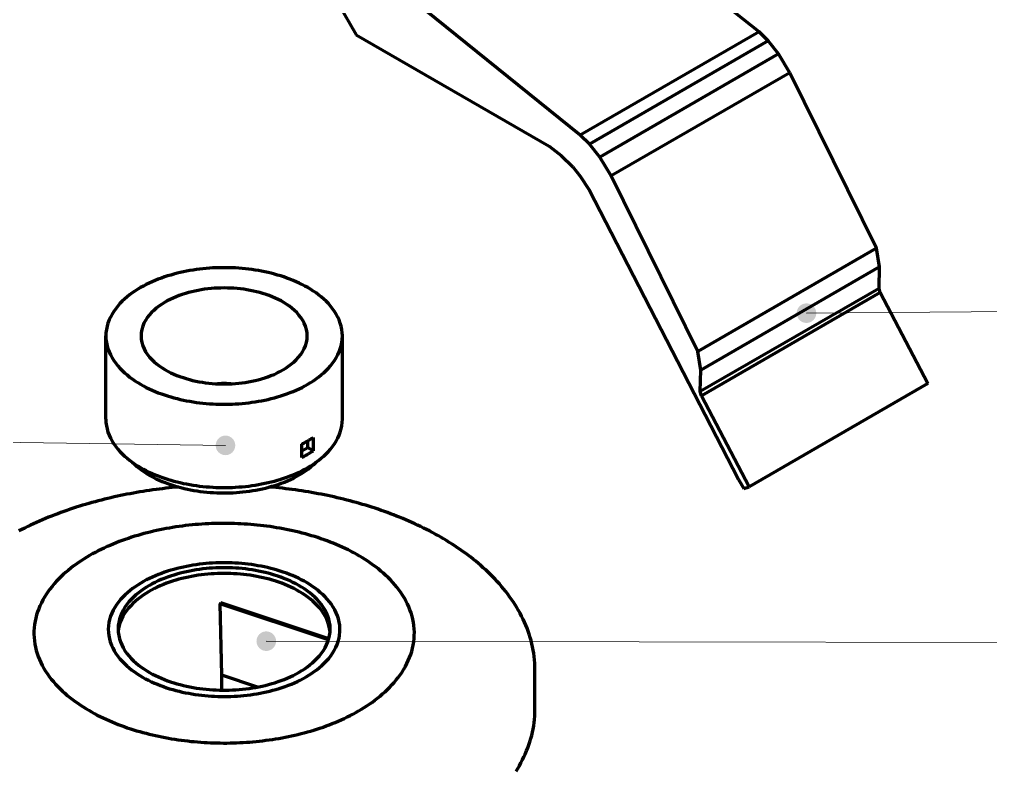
# Model space of a CAD drawing. Header units: millimetres. Extents: x 0 to 594, y 0 to 420.
# Drawn here: x 192.5 to 252, y 227.6 to 273.5 of the extents above; entities that cross this region are included whole.
import ezdxf

# ---------------------------------------------------------------- set-up
doc = ezdxf.new("R2010")
doc.units = ezdxf.units.MM
doc.layers.add('01-VISIBLE', color=7, linetype='CONTINUOUS', lineweight=70)
doc.layers.add('08-FINA', color=5, linetype='CONTINUOUS', lineweight=18)

msp = doc.modelspace()

# ---------------------------------------------------------------- hatches: boundary and pattern name
at = {"layer": '08-FINA'}
h = msp.add_hatch(color=7, dxfattribs=at)
h.dxf.hatch_style = 1
edge = h.paths.add_edge_path()
edge.add_arc((240.766, 255.507), 0.6, 0, 360)
h = msp.add_hatch(color=7, dxfattribs=at)
h.dxf.hatch_style = 1
edge = h.paths.add_edge_path()
edge.add_arc((205.157, 247.402), 0.6, 0, 360)
h = msp.add_hatch(color=7, dxfattribs=at)
h.dxf.hatch_style = 1
edge = h.paths.add_edge_path()
edge.add_arc((207.657, 235.402), 0.6, 0, 360)

# ---------------------------------------------------------------- linework, layer by layer
at = {"layer": '01-VISIBLE'}
for p, q in [((237.859, 272.741), (228.826, 280.042)), ((226.899, 266.413), (213.054, 277.603)), ((212.082, 274.45), (213.167, 272.57)), ((237.859, 272.741), (226.899, 266.413)), ((238.421, 272.2), (237.859, 272.741)), ((213.167, 272.57), (224.99, 265.744)), ((238.421, 272.2), (227.461, 265.872)), ((239.058, 271.4), (238.421, 272.2)), ((239.058, 271.4), (228.098, 265.072)), ((239.747, 270.247), (239.058, 271.4)), ((239.747, 270.247), (228.787, 263.919)), ((245.061, 259.487), (239.747, 270.247)), ((227.461, 265.872), (226.899, 266.413)), ((224.99, 265.744), (225.739, 265.18)), ((228.098, 265.072), (227.461, 265.872)), ((225.739, 265.18), (226.45, 264.468)), ((228.787, 263.919), (228.098, 265.072)), ((226.45, 264.468), (226.899, 263.907)), ((226.899, 263.907), (227.44, 263.056)), ((234.101, 253.16), (228.787, 263.919)), ((227.44, 263.056), (236.608, 245.319)), ((245.061, 259.487), (234.101, 253.16)), ((245.249, 258.342), (245.061, 259.487)), ((245.249, 258.342), (234.288, 252.014)), ((245.213, 257.024), (245.249, 258.342)), ((245.213, 257.024), (234.253, 250.696)), ((245.287, 256.764), (234.327, 250.437)), ((245.287, 256.764), (245.213, 257.024)), ((248.204, 251.194), (245.287, 256.764)), ((197.824, 249.007), (197.824, 254.11)), ((212.324, 249.007), (212.324, 254.11)), ((234.288, 252.014), (234.101, 253.16)), ((234.253, 250.696), (234.288, 252.014)), ((248.204, 251.194), (237.244, 244.866)), ((234.327, 250.437), (234.253, 250.696)), ((237.244, 244.866), (234.327, 250.437)), ((210.201, 247.272), (210.201, 247.68)), ((210.542, 247.075), (210.542, 247.891)), ((209.835, 246.667), (209.835, 247.483)), ((209.835, 247.061), (210.201, 247.272)), ((210.201, 247.272), (210.542, 247.075)), ((236.608, 245.319), (236.926, 244.768)), ((236.926, 244.768), (237.244, 244.866)), ((204.829, 237.694), (204.879, 237.748)), ((211.469, 235.481), (204.829, 237.694)), ((204.94, 233.314), (204.829, 237.694)), ((211.488, 235.544), (204.879, 237.748)), ((224.124, 231.209), (224.124, 233.658)), ((207.115, 232.589), (204.94, 233.314)), ((204.94, 232.401), (204.94, 233.314))]:
    msp.add_line(p, q, dxfattribs=at)
for points in [[(212.324, 254.11), (212.316, 254.311), (212.291, 254.51), (212.25, 254.707), (212.194, 254.9), (212.124, 255.088), (212.04, 255.271), (211.944, 255.447), (211.838, 255.618), (211.721, 255.781), (211.596, 255.938), (211.463, 256.089), (211.323, 256.233), (211.176, 256.37), (211.024, 256.502), (210.867, 256.627), (210.705, 256.746), (210.54, 256.86), (210.371, 256.968), (210.198, 257.071), (210.022, 257.169), (209.844, 257.262), (209.664, 257.35), (209.481, 257.434), (209.296, 257.513), (209.11, 257.588), (208.921, 257.658), (208.732, 257.724), (208.541, 257.786), (208.348, 257.845), (208.155, 257.899), (207.96, 257.95), (207.765, 257.997), (207.569, 258.04), (207.372, 258.08), (207.174, 258.116), (206.976, 258.149), (206.777, 258.179), (206.578, 258.205), (206.378, 258.228), (206.178, 258.247), (205.978, 258.263), (205.777, 258.276), (205.577, 258.286), (205.376, 258.292), (205.175, 258.295), (204.974, 258.295), (204.773, 258.292), (204.572, 258.286), (204.371, 258.276), (204.171, 258.263), (203.97, 258.247), (203.77, 258.228), (203.571, 258.205), (203.372, 258.179), (203.173, 258.149), (202.975, 258.116), (202.777, 258.08), (202.58, 258.04), (202.384, 257.997), (202.188, 257.95), (201.994, 257.899), (201.8, 257.845), (201.608, 257.786), (201.417, 257.724), (201.227, 257.658), (201.039, 257.588), (200.852, 257.513), (200.668, 257.434), (200.485, 257.35), (200.304, 257.262), (200.126, 257.169), (199.951, 257.071), (199.778, 256.968), (199.609, 256.86), (199.443, 256.746), (199.282, 256.627), (199.124, 256.502), (198.972, 256.37), (198.826, 256.233), (198.686, 256.089), (198.553, 255.938), (198.427, 255.781), (198.311, 255.618), (198.204, 255.447), (198.109, 255.271), (198.025, 255.088), (197.954, 254.9), (197.898, 254.707), (197.857, 254.51), (197.833, 254.311), (197.824, 254.11)], [(210.168, 254.11), (210.156, 254.31), (210.121, 254.508), (210.065, 254.7), (209.988, 254.886), (209.894, 255.063), (209.784, 255.231), (209.661, 255.39), (209.527, 255.539), (209.383, 255.679), (209.231, 255.81), (209.072, 255.933), (208.907, 256.047), (208.737, 256.154), (208.563, 256.253), (208.384, 256.346), (208.203, 256.431), (208.018, 256.51), (207.831, 256.583), (207.642, 256.65), (207.451, 256.711), (207.258, 256.767), (207.064, 256.818), (206.868, 256.863), (206.671, 256.903), (206.474, 256.938), (206.275, 256.968), (206.076, 256.994), (205.876, 257.014), (205.676, 257.03), (205.476, 257.042), (205.275, 257.049), (205.074, 257.051), (204.874, 257.049), (204.673, 257.042), (204.472, 257.03), (204.272, 257.014), (204.073, 256.994), (203.874, 256.968), (203.675, 256.938), (203.477, 256.903), (203.281, 256.863), (203.085, 256.818), (202.891, 256.767), (202.698, 256.711), (202.507, 256.65), (202.317, 256.583), (202.13, 256.51), (201.946, 256.431), (201.764, 256.346), (201.586, 256.253), (201.412, 256.154), (201.241, 256.047), (201.077, 255.933), (200.918, 255.81), (200.766, 255.679), (200.622, 255.539), (200.488, 255.39), (200.365, 255.231), (200.255, 255.063), (200.161, 254.886), (200.084, 254.7), (200.027, 254.508), (199.992, 254.31), (199.98, 254.11)], [(197.824, 254.11), (197.833, 253.909), (197.858, 253.71), (197.898, 253.513), (197.955, 253.32), (198.025, 253.132), (198.109, 252.949), (198.204, 252.773), (198.311, 252.602), (198.428, 252.438), (198.553, 252.281), (198.686, 252.131), (198.826, 251.987), (198.973, 251.849), (199.125, 251.718), (199.282, 251.593), (199.444, 251.473), (199.609, 251.359), (199.779, 251.251), (199.951, 251.148), (200.127, 251.05), (200.305, 250.957), (200.486, 250.869), (200.669, 250.786), (200.854, 250.707), (201.04, 250.632), (201.228, 250.562), (201.418, 250.495), (201.609, 250.433), (201.802, 250.375), (201.995, 250.32), (202.19, 250.27), (202.385, 250.223), (202.581, 250.179), (202.778, 250.14), (202.976, 250.103), (203.174, 250.071), (203.373, 250.041), (203.573, 250.015), (203.772, 249.992), (203.972, 249.973), (204.173, 249.957), (204.373, 249.944), (204.574, 249.934), (204.775, 249.928), (204.976, 249.925), (205.177, 249.925), (205.378, 249.928), (205.579, 249.934), (205.78, 249.944), (205.98, 249.957), (206.18, 249.973), (206.381, 249.993), (206.58, 250.016), (206.78, 250.042), (206.978, 250.071), (207.177, 250.104), (207.374, 250.14), (207.571, 250.18), (207.768, 250.224), (207.963, 250.271), (208.157, 250.322), (208.351, 250.376), (208.543, 250.434), (208.734, 250.497), (208.924, 250.563), (209.112, 250.634), (209.299, 250.708), (209.484, 250.787), (209.667, 250.871), (209.847, 250.959), (210.025, 251.052), (210.201, 251.15)], [(199.98, 254.11), (199.992, 253.907), (200.028, 253.707), (200.087, 253.512), (200.165, 253.325), (200.262, 253.146), (200.374, 252.976), (200.499, 252.816), (200.636, 252.666), (200.783, 252.525), (200.938, 252.394), (201.1, 252.27), (201.268, 252.156), (201.441, 252.049), (201.618, 251.949), (201.799, 251.857), (201.984, 251.772), (202.171, 251.693), (202.361, 251.621), (202.554, 251.554), (202.748, 251.494), (202.944, 251.439), (203.141, 251.389), (203.339, 251.345), (203.539, 251.306), (203.739, 251.272), (203.941, 251.243), (204.143, 251.219), (204.345, 251.199), (204.548, 251.185), (204.751, 251.175), (204.954, 251.17), (205.158, 251.169), (205.361, 251.174), (205.564, 251.183), (205.767, 251.196), (205.97, 251.215), (206.172, 251.238), (206.373, 251.266), (206.574, 251.299), (206.773, 251.337), (206.972, 251.381), (207.17, 251.429), (207.366, 251.483), (207.56, 251.543), (207.753, 251.608), (207.943, 251.68), (208.131, 251.757), (208.316, 251.841), (208.498, 251.932), (208.676, 252.03)], [(208.676, 252.03), (208.853, 252.137), (209.024, 252.252), (209.189, 252.376), (209.347, 252.508), (209.496, 252.65), (209.636, 252.801), (209.765, 252.963), (209.88, 253.134), (209.979, 253.315), (210.059, 253.504), (210.119, 253.702), (210.156, 253.904), (210.168, 254.11)], [(210.201, 251.15), (210.373, 251.253), (210.542, 251.361), (210.708, 251.475), (210.869, 251.595), (211.026, 251.72), (211.178, 251.851), (211.324, 251.989), (211.464, 252.133), (211.597, 252.283), (211.722, 252.44), (211.839, 252.604), (211.945, 252.774), (212.041, 252.95), (212.124, 253.133), (212.194, 253.321), (212.25, 253.514), (212.291, 253.71), (212.316, 253.909), (212.324, 254.11)], [(205.477, 251.178), (205.343, 251.183), (205.208, 251.186), (205.074, 251.187), (204.94, 251.186), (204.806, 251.183), (204.672, 251.178)], [(197.824, 249.007), (197.833, 248.806), (197.858, 248.607), (197.898, 248.41), (197.955, 248.217), (198.025, 248.029), (198.109, 247.846), (198.204, 247.669), (198.311, 247.499), (198.428, 247.335), (198.553, 247.178), (198.686, 247.028), (198.826, 246.884), (198.973, 246.746), (199.125, 246.615), (199.282, 246.489), (199.444, 246.37), (199.609, 246.256), (199.779, 246.148), (199.951, 246.045), (200.127, 245.947), (200.305, 245.854), (200.486, 245.766), (200.669, 245.683), (200.854, 245.604), (201.04, 245.529), (201.228, 245.459), (201.418, 245.392), (201.609, 245.33), (201.802, 245.272), (201.995, 245.217), (202.19, 245.167), (202.385, 245.12), (202.581, 245.076), (202.778, 245.037), (202.976, 245), (203.174, 244.967), (203.373, 244.938), (203.573, 244.912), (203.772, 244.889), (203.972, 244.87), (204.173, 244.854), (204.373, 244.841), (204.574, 244.831), (204.775, 244.825), (204.976, 244.822), (205.177, 244.822), (205.378, 244.825), (205.579, 244.831), (205.78, 244.841), (205.98, 244.854), (206.18, 244.87), (206.381, 244.89), (206.58, 244.912), (206.78, 244.939), (206.978, 244.968), (207.177, 245.001), (207.374, 245.037), (207.571, 245.077), (207.768, 245.121), (207.963, 245.168), (208.157, 245.218), (208.351, 245.273), (208.543, 245.331), (208.734, 245.394), (208.924, 245.46), (209.112, 245.53), (209.299, 245.605), (209.484, 245.684), (209.667, 245.768), (209.847, 245.856), (210.025, 245.949), (210.201, 246.047)], [(210.201, 246.047), (210.373, 246.15), (210.542, 246.258), (210.708, 246.372), (210.869, 246.491), (211.026, 246.617), (211.178, 246.748), (211.324, 246.886), (211.464, 247.029), (211.597, 247.18), (211.722, 247.337), (211.839, 247.501), (211.945, 247.671), (212.041, 247.847), (212.124, 248.03), (212.194, 248.218), (212.25, 248.411), (212.291, 248.607), (212.316, 248.806), (212.324, 249.007)], [(209.835, 247.483), (209.897, 247.514), (209.958, 247.546), (210.019, 247.579), (210.08, 247.612), (210.141, 247.646), (210.201, 247.68)], [(210.201, 247.68), (210.259, 247.714), (210.316, 247.748), (210.373, 247.783), (210.43, 247.819), (210.486, 247.855), (210.542, 247.891)], [(210.201, 246.864), (210.259, 246.897), (210.316, 246.932), (210.373, 246.967), (210.43, 247.002), (210.486, 247.038), (210.542, 247.075)], [(209.835, 246.667), (209.897, 246.698), (209.958, 246.73), (210.019, 246.762), (210.08, 246.796), (210.141, 246.829), (210.201, 246.864)], [(199.428, 246.381), (199.574, 246.242), (199.725, 246.109), (199.883, 245.983), (200.045, 245.864), (200.212, 245.751), (200.383, 245.645), (200.557, 245.544), (200.735, 245.449), (200.915, 245.359), (201.098, 245.274), (201.283, 245.195), (201.47, 245.12), (201.659, 245.05), (201.849, 244.985), (202.041, 244.924), (202.235, 244.867), (202.429, 244.815), (202.625, 244.767), (202.821, 244.723), (203.019, 244.683), (203.217, 244.647), (203.416, 244.615), (203.615, 244.586), (203.815, 244.562), (204.015, 244.541), (204.216, 244.524), (204.417, 244.51), (204.618, 244.5), (204.82, 244.494), (205.021, 244.491), (205.222, 244.492), (205.424, 244.496), (205.625, 244.504), (205.826, 244.516), (206.027, 244.531), (206.228, 244.55), (206.428, 244.573), (206.627, 244.599), (206.827, 244.63), (207.025, 244.664), (207.223, 244.701), (207.42, 244.743), (207.616, 244.789), (207.811, 244.839), (208.005, 244.894), (208.198, 244.952), (208.389, 245.015), (208.579, 245.082), (208.767, 245.155), (208.953, 245.231), (209.137, 245.313), (209.319, 245.4), (209.498, 245.493), (209.674, 245.591)], [(209.674, 245.591), (209.862, 245.704), (210.045, 245.824), (210.223, 245.951), (210.396, 246.086), (210.562, 246.23), (210.72, 246.381)], [(202.294, 244.851), (202.094, 244.833), (201.895, 244.813), (201.695, 244.793), (201.496, 244.771), (201.297, 244.748), (201.098, 244.723), (200.899, 244.697), (200.7, 244.67), (200.502, 244.642), (200.304, 244.612), (200.106, 244.581), (199.908, 244.548), (199.71, 244.514), (199.513, 244.479), (199.316, 244.443), (199.119, 244.405), (198.922, 244.366), (198.726, 244.326), (198.53, 244.284), (198.334, 244.24), (198.138, 244.196), (197.943, 244.15), (197.748, 244.102), (197.554, 244.054), (197.36, 244.003), (197.166, 243.952), (196.973, 243.898), (196.78, 243.844), (196.587, 243.788), (196.395, 243.73), (196.204, 243.671), (196.013, 243.611), (195.822, 243.549), (195.632, 243.485), (195.442, 243.42), (195.253, 243.353), (195.065, 243.285), (194.877, 243.215), (194.689, 243.144), (194.503, 243.071), (194.317, 242.996), (194.131, 242.92), (193.946, 242.842), (193.762, 242.762), (193.579, 242.681), (193.397, 242.598), (193.215, 242.513), (193.034, 242.426), (192.854, 242.338), (192.675, 242.248), (192.497, 242.156)], [(224.124, 233.658), (224.121, 233.859), (224.112, 234.059), (224.098, 234.259), (224.077, 234.458), (224.05, 234.657), (224.018, 234.855), (223.98, 235.052), (223.936, 235.247), (223.887, 235.442), (223.832, 235.634), (223.772, 235.826), (223.707, 236.015), (223.637, 236.203), (223.562, 236.389), (223.482, 236.573), (223.397, 236.755), (223.308, 236.934), (223.215, 237.112), (223.118, 237.287), (223.016, 237.46), (222.911, 237.631), (222.802, 237.799), (222.69, 237.965), (222.574, 238.129), (222.454, 238.29), (222.332, 238.449), (222.206, 238.605), (222.078, 238.759), (221.947, 238.91), (221.813, 239.059), (221.676, 239.206), (221.537, 239.35), (221.395, 239.492), (221.251, 239.632), (221.105, 239.77), (220.957, 239.905), (220.807, 240.037), (220.655, 240.168), (220.501, 240.296), (220.345, 240.422), (220.187, 240.546), (220.028, 240.668), (219.867, 240.787), (219.704, 240.905), (219.54, 241.02), (219.375, 241.133), (219.208, 241.244), (219.04, 241.353), (218.87, 241.46), (218.7, 241.566), (218.528, 241.669), (218.355, 241.77), (218.18, 241.869), (218.005, 241.967), (217.829, 242.062), (217.652, 242.156), (217.474, 242.248), (217.294, 242.338), (217.114, 242.426), (216.934, 242.513), (216.752, 242.598), (216.569, 242.681), (216.386, 242.762), (216.202, 242.842), (216.017, 242.92), (215.832, 242.996), (215.646, 243.071), (215.459, 243.144), (215.272, 243.215), (215.084, 243.285), (214.895, 243.353), (214.706, 243.42), (214.517, 243.485), (214.327, 243.549), (214.136, 243.611), (213.945, 243.671), (213.753, 243.73), (213.561, 243.788), (213.369, 243.844), (213.176, 243.898), (212.982, 243.952), (212.789, 244.003), (212.595, 244.054), (212.4, 244.102), (212.205, 244.15), (212.01, 244.196), (211.815, 244.24), (211.619, 244.284), (211.423, 244.326), (211.227, 244.366), (211.03, 244.405), (210.833, 244.443), (210.636, 244.479), (210.438, 244.514), (210.241, 244.548), (210.043, 244.581), (209.845, 244.612), (209.647, 244.642), (209.448, 244.67), (209.25, 244.697), (209.051, 244.723), (208.852, 244.748), (208.653, 244.771), (208.453, 244.793), (208.254, 244.813), (208.054, 244.833), (207.855, 244.851)], [(213.318, 231.131), (213.49, 231.232), (213.661, 231.337), (213.829, 231.445), (213.995, 231.556), (214.159, 231.671), (214.32, 231.79), (214.479, 231.912), (214.634, 232.038), (214.787, 232.167), (214.936, 232.3), (215.081, 232.437), (215.223, 232.578), (215.361, 232.724), (215.494, 232.873), (215.623, 233.026), (215.747, 233.183), (215.865, 233.344), (215.978, 233.509), (216.084, 233.679), (216.184, 233.852), (216.277, 234.029), (216.363, 234.21), (216.44, 234.394), (216.51, 234.582), (216.57, 234.773), (216.622, 234.966), (216.664, 235.161), (216.696, 235.359), (216.718, 235.558), (216.731, 235.757), (216.732, 235.957), (216.724, 236.157), (216.705, 236.356), (216.676, 236.554), (216.637, 236.75), (216.589, 236.944), (216.531, 237.136), (216.465, 237.325), (216.39, 237.51), (216.307, 237.692), (216.216, 237.87), (216.119, 238.045), (216.014, 238.216), (215.904, 238.382), (215.787, 238.545), (215.665, 238.703), (215.538, 238.858), (215.406, 239.008), (215.269, 239.154), (215.129, 239.296), (214.984, 239.435), (214.836, 239.569), (214.685, 239.7), (214.53, 239.827), (214.373, 239.95), (214.212, 240.07), (214.049, 240.186), (213.884, 240.299), (213.717, 240.408), (213.547, 240.514), (213.375, 240.617), (213.202, 240.716), (213.027, 240.813), (212.85, 240.906), (212.671, 240.996), (212.491, 241.084), (212.31, 241.168), (212.127, 241.25), (211.943, 241.329), (211.758, 241.405), (211.572, 241.479), (211.385, 241.55), (211.197, 241.618), (211.009, 241.684), (210.819, 241.747), (210.628, 241.808), (210.437, 241.867), (210.245, 241.923), (210.052, 241.977), (209.859, 242.028), (209.665, 242.077), (209.471, 242.124), (209.276, 242.169), (209.08, 242.211), (208.884, 242.252), (208.688, 242.29), (208.491, 242.326), (208.294, 242.359), (208.096, 242.391), (207.899, 242.421), (207.7, 242.448), (207.502, 242.474), (207.303, 242.497), (207.104, 242.518), (206.905, 242.538), (206.706, 242.555), (206.507, 242.57), (206.307, 242.583), (206.107, 242.595), (205.907, 242.604), (205.708, 242.611), (205.508, 242.616), (205.308, 242.62), (205.108, 242.621), (204.907, 242.62), (204.707, 242.618), (204.507, 242.613), (204.308, 242.607), (204.108, 242.598), (203.908, 242.587), (203.708, 242.575), (203.509, 242.56), (203.309, 242.544), (203.11, 242.525), (202.911, 242.504), (202.713, 242.482), (202.514, 242.457), (202.316, 242.43), (202.118, 242.401), (201.92, 242.37), (201.723, 242.337), (201.526, 242.302), (201.329, 242.265), (201.133, 242.225), (200.938, 242.183), (200.743, 242.139), (200.548, 242.093), (200.354, 242.045), (200.16, 241.994), (199.967, 241.941), (199.775, 241.886), (199.584, 241.828), (199.393, 241.768), (199.203, 241.705), (199.014, 241.64), (198.826, 241.572), (198.638, 241.502), (198.452, 241.43), (198.267, 241.354), (198.082, 241.276), (197.899, 241.195), (197.718, 241.112), (197.537, 241.025), (197.358, 240.936), (197.181, 240.843), (197.005, 240.748), (196.831, 240.65), (196.659, 240.548), (196.488, 240.443), (196.32, 240.335), (196.154, 240.224), (195.99, 240.109), (195.829, 239.99), (195.67, 239.868), (195.515, 239.743), (195.362, 239.613), (195.213, 239.48), (195.067, 239.343), (194.925, 239.202), (194.787, 239.057), (194.654, 238.908), (194.525, 238.755), (194.401, 238.598), (194.283, 238.437), (194.17, 238.272), (194.064, 238.102), (193.964, 237.929), (193.871, 237.752), (193.785, 237.571), (193.708, 237.387), (193.639, 237.199), (193.578, 237.008), (193.527, 236.815), (193.485, 236.619), (193.453, 236.422), (193.431, 236.223), (193.419, 236.024), (193.417, 235.824), (193.426, 235.624), (193.444, 235.425), (193.473, 235.227), (193.512, 235.03), (193.56, 234.836), (193.618, 234.645), (193.684, 234.456), (193.759, 234.271), (193.842, 234.088), (193.932, 233.91), (194.03, 233.735), (194.134, 233.565), (194.245, 233.398), (194.361, 233.236), (194.483, 233.077), (194.611, 232.923), (194.743, 232.772), (194.879, 232.626), (195.02, 232.484), (195.164, 232.345), (195.312, 232.211), (195.464, 232.08), (195.618, 231.953), (195.776, 231.83), (195.936, 231.711), (196.099, 231.595), (196.264, 231.482), (196.432, 231.373), (196.602, 231.267), (196.773, 231.164), (196.947, 231.065), (197.122, 230.968), (197.299, 230.875), (197.478, 230.785), (197.658, 230.697), (197.839, 230.613), (198.022, 230.531), (198.205, 230.452), (198.39, 230.376), (198.576, 230.302), (198.763, 230.231), (198.951, 230.163), (199.14, 230.097), (199.33, 230.034), (199.52, 229.973), (199.712, 229.914), (199.904, 229.858), (200.096, 229.804), (200.29, 229.753), (200.484, 229.704), (200.678, 229.657), (200.873, 229.612), (201.069, 229.569), (201.264, 229.529), (201.461, 229.491), (201.658, 229.455), (201.855, 229.421), (202.052, 229.39), (202.25, 229.36), (202.448, 229.332), (202.647, 229.307), (202.845, 229.284), (203.044, 229.262), (203.243, 229.243), (203.443, 229.226), (203.642, 229.21), (203.842, 229.197), (204.041, 229.186), (204.241, 229.177), (204.441, 229.169), (204.641, 229.164), (204.841, 229.161), (205.041, 229.16), (205.241, 229.16), (205.441, 229.163), (205.641, 229.168), (205.841, 229.174), (206.041, 229.183), (206.241, 229.193), (206.44, 229.206), (206.64, 229.221), (206.839, 229.237), (207.038, 229.256), (207.237, 229.276), (207.436, 229.299), (207.635, 229.324), (207.833, 229.351), (208.031, 229.38), (208.228, 229.411), (208.426, 229.444), (208.623, 229.479), (208.819, 229.516), (209.015, 229.556), (209.211, 229.598), (209.406, 229.641), (209.601, 229.688), (209.795, 229.736), (209.988, 229.787), (210.181, 229.84), (210.373, 229.895), (210.565, 229.953), (210.756, 230.013), (210.946, 230.076), (211.135, 230.141), (211.323, 230.208), (211.51, 230.278), (211.697, 230.351), (211.882, 230.426), (212.066, 230.504), (212.249, 230.585), (212.431, 230.669), (212.611, 230.755), (212.79, 230.845), (212.968, 230.937), (213.144, 231.032), (213.318, 231.131)], [(210.095, 233.21), (210.267, 233.312), (210.436, 233.42), (210.601, 233.534), (210.761, 233.653), (210.917, 233.778), (211.068, 233.91), (211.213, 234.048), (211.352, 234.192), (211.483, 234.343), (211.606, 234.501), (211.72, 234.665), (211.824, 234.836), (211.917, 235.013), (211.997, 235.197), (212.064, 235.385), (212.116, 235.579), (212.152, 235.775), (212.172, 235.974), (212.175, 236.175), (212.161, 236.374), (212.13, 236.572), (212.084, 236.766), (212.022, 236.957), (211.946, 237.142), (211.858, 237.321), (211.757, 237.494), (211.646, 237.661), (211.526, 237.821), (211.397, 237.974), (211.261, 238.121), (211.118, 238.261), (210.969, 238.394), (210.815, 238.522), (210.656, 238.643), (210.492, 238.759), (210.325, 238.869), (210.155, 238.973), (209.981, 239.073), (209.804, 239.167), (209.625, 239.256), (209.444, 239.341), (209.26, 239.42), (209.075, 239.496), (208.888, 239.567), (208.699, 239.634), (208.509, 239.697), (208.318, 239.756), (208.125, 239.811), (207.932, 239.862), (207.738, 239.909), (207.542, 239.953), (207.346, 239.993), (207.149, 240.029), (206.952, 240.062), (206.754, 240.092), (206.556, 240.118), (206.357, 240.141), (206.158, 240.16), (205.958, 240.176), (205.759, 240.189), (205.559, 240.199), (205.359, 240.205), (205.158, 240.208), (204.958, 240.208), (204.758, 240.204), (204.558, 240.197), (204.358, 240.187), (204.159, 240.174), (203.959, 240.158), (203.76, 240.138), (203.561, 240.114), (203.363, 240.088), (203.165, 240.057), (202.968, 240.024), (202.771, 239.987), (202.575, 239.946), (202.38, 239.902), (202.186, 239.854), (201.993, 239.802), (201.8, 239.746), (201.609, 239.687), (201.419, 239.623), (201.231, 239.556), (201.044, 239.484), (200.859, 239.408), (200.676, 239.327), (200.495, 239.242), (200.316, 239.152), (200.14, 239.057), (199.967, 238.957), (199.797, 238.852), (199.63, 238.741), (199.467, 238.624), (199.309, 238.502), (199.155, 238.374), (199.007, 238.239), (198.865, 238.098), (198.73, 237.95), (198.603, 237.796), (198.484, 237.635), (198.375, 237.467), (198.276, 237.293), (198.19, 237.113), (198.116, 236.927), (198.057, 236.736), (198.013, 236.541), (197.985, 236.342), (197.974, 236.143), (197.979, 235.943), (198.002, 235.744), (198.04, 235.548), (198.094, 235.355), (198.163, 235.167), (198.245, 234.985), (198.34, 234.808), (198.445, 234.638), (198.561, 234.475), (198.686, 234.319), (198.818, 234.169), (198.958, 234.025), (199.104, 233.889), (199.256, 233.758), (199.413, 233.634), (199.574, 233.515), (199.739, 233.403), (199.908, 233.296), (200.081, 233.194), (200.256, 233.097), (200.434, 233.005), (200.614, 232.919), (200.797, 232.836), (200.981, 232.759), (201.167, 232.685), (201.355, 232.616), (201.544, 232.551), (201.735, 232.49), (201.927, 232.434), (202.12, 232.381), (202.314, 232.331), (202.509, 232.286), (202.704, 232.244), (202.901, 232.205), (203.098, 232.171), (203.295, 232.139), (203.494, 232.112), (203.692, 232.087), (203.891, 232.066), (204.091, 232.048), (204.29, 232.034), (204.49, 232.023), (204.69, 232.015), (204.89, 232.01), (205.09, 232.009), (205.29, 232.011), (205.49, 232.016), (205.69, 232.024), (205.89, 232.036), (206.09, 232.051), (206.289, 232.069), (206.488, 232.091), (206.686, 232.116), (206.885, 232.144), (207.082, 232.176), (207.279, 232.211), (207.475, 232.25), (207.671, 232.293), (207.866, 232.339), (208.06, 232.389), (208.252, 232.442), (208.444, 232.5), (208.635, 232.561), (208.824, 232.627), (209.011, 232.697), (209.197, 232.771), (209.381, 232.849), (209.563, 232.932), (209.743, 233.02), (209.921, 233.112), (210.095, 233.21)], [(211.574, 236.152), (211.565, 236.355), (211.537, 236.555), (211.491, 236.752), (211.428, 236.944), (211.349, 237.131), (211.257, 237.311), (211.152, 237.484), (211.035, 237.649), (210.908, 237.807), (210.773, 237.957), (210.63, 238.101), (210.48, 238.236), (210.324, 238.365), (210.163, 238.488), (209.997, 238.603), (209.826, 238.713), (209.652, 238.816), (209.475, 238.914), (209.295, 239.006), (209.112, 239.093), (208.927, 239.175), (208.74, 239.252), (208.551, 239.323), (208.36, 239.391), (208.167, 239.453), (207.973, 239.511), (207.778, 239.565), (207.582, 239.615), (207.385, 239.66), (207.186, 239.702), (206.988, 239.739), (206.788, 239.772), (206.588, 239.802), (206.387, 239.828), (206.186, 239.85), (205.984, 239.868), (205.782, 239.883), (205.58, 239.894), (205.378, 239.901), (205.176, 239.905), (204.973, 239.905), (204.771, 239.901), (204.568, 239.894), (204.366, 239.883), (204.164, 239.868), (203.963, 239.85), (203.762, 239.828), (203.561, 239.802), (203.361, 239.772), (203.161, 239.739), (202.962, 239.702), (202.764, 239.66), (202.567, 239.615), (202.371, 239.565), (202.175, 239.511), (201.982, 239.453), (201.789, 239.391), (201.598, 239.323), (201.409, 239.252), (201.222, 239.175), (201.036, 239.093), (200.854, 239.006), (200.673, 238.914), (200.496, 238.816), (200.322, 238.713), (200.152, 238.603), (199.986, 238.488), (199.825, 238.365), (199.669, 238.236), (199.519, 238.101), (199.376, 237.957), (199.24, 237.807), (199.114, 237.649), (198.997, 237.484), (198.892, 237.311), (198.799, 237.131), (198.721, 236.944), (198.658, 236.752), (198.612, 236.555), (198.584, 236.355), (198.574, 236.152)], [(211.567, 235.976), (211.542, 236.175), (211.499, 236.371), (211.439, 236.562), (211.364, 236.748), (211.274, 236.928), (211.172, 237.1), (211.058, 237.265), (210.935, 237.423), (210.803, 237.574), (210.662, 237.717), (210.515, 237.853), (210.362, 237.983), (210.203, 238.105), (210.04, 238.222), (209.872, 238.332), (209.701, 238.436), (209.526, 238.534), (209.349, 238.627), (209.168, 238.715), (208.986, 238.798), (208.801, 238.875), (208.614, 238.948), (208.425, 239.016), (208.235, 239.079), (208.043, 239.139), (207.85, 239.193), (207.656, 239.244), (207.461, 239.291), (207.265, 239.333), (207.069, 239.372), (206.871, 239.407), (206.673, 239.438), (206.474, 239.465), (206.275, 239.488), (206.076, 239.508), (205.876, 239.524), (205.676, 239.537), (205.475, 239.546), (205.275, 239.551), (205.074, 239.553), (204.874, 239.551), (204.673, 239.546), (204.473, 239.537), (204.273, 239.524), (204.073, 239.508), (203.873, 239.488), (203.674, 239.465), (203.476, 239.438), (203.277, 239.407), (203.08, 239.372), (202.883, 239.333), (202.687, 239.291), (202.492, 239.244), (202.298, 239.193), (202.105, 239.139), (201.914, 239.079), (201.724, 239.016), (201.535, 238.948), (201.348, 238.875), (201.163, 238.798), (200.98, 238.715), (200.8, 238.627), (200.622, 238.534), (200.448, 238.436), (200.276, 238.332), (200.109, 238.222), (199.945, 238.105), (199.787, 237.983), (199.633, 237.853), (199.486, 237.717), (199.346, 237.574), (199.214, 237.423), (199.09, 237.265), (198.977, 237.1), (198.875, 236.928), (198.785, 236.748), (198.71, 236.562), (198.65, 236.371), (198.607, 236.175), (198.581, 235.976)], [(198.574, 236.152), (198.584, 235.95), (198.612, 235.749), (198.658, 235.552), (198.721, 235.359), (198.8, 235.173), (198.893, 234.992), (198.998, 234.819), (199.115, 234.654), (199.242, 234.496), (199.378, 234.345), (199.521, 234.202), (199.672, 234.066), (199.828, 233.937), (199.99, 233.815), (200.156, 233.699), (200.327, 233.589), (200.501, 233.486), (200.679, 233.388), (200.859, 233.296), (201.042, 233.209), (201.228, 233.127), (201.415, 233.051), (201.605, 232.979), (201.796, 232.912), (201.989, 232.849), (202.184, 232.791), (202.379, 232.738), (202.576, 232.688), (202.773, 232.643), (202.972, 232.601), (203.171, 232.564), (203.371, 232.531), (203.572, 232.501), (203.773, 232.476), (203.974, 232.454), (204.176, 232.436), (204.378, 232.421), (204.581, 232.411), (204.783, 232.403), (204.986, 232.4), (205.189, 232.4), (205.392, 232.404), (205.594, 232.412), (205.797, 232.423), (205.999, 232.438), (206.201, 232.456), (206.402, 232.479), (206.603, 232.505), (206.804, 232.535), (207.004, 232.569), (207.203, 232.607), (207.401, 232.648), (207.599, 232.694), (207.795, 232.744), (207.99, 232.799), (208.184, 232.857), (208.377, 232.92), (208.568, 232.988), (208.758, 233.06), (208.945, 233.138), (209.13, 233.22), (209.313, 233.307), (209.493, 233.4), (209.67, 233.499)], [(209.67, 233.499), (209.843, 233.602), (210.012, 233.712), (210.176, 233.827), (210.336, 233.949), (210.491, 234.078), (210.64, 234.214), (210.781, 234.356), (210.916, 234.506), (211.041, 234.664), (211.156, 234.828), (211.26, 235.001), (211.352, 235.18), (211.43, 235.365), (211.492, 235.556), (211.537, 235.752), (211.565, 235.952), (211.574, 236.152)], [(222.963, 227.427), (223.068, 227.598), (223.17, 227.771), (223.267, 227.946), (223.36, 228.124), (223.448, 228.304), (223.531, 228.486), (223.61, 228.671), (223.684, 228.857), (223.752, 229.045), (223.815, 229.236), (223.873, 229.428), (223.925, 229.621), (223.971, 229.816), (224.011, 230.013), (224.046, 230.21), (224.074, 230.409), (224.096, 230.608), (224.112, 230.808), (224.121, 231.008), (224.124, 231.209)]]:
    msp.add_lwpolyline(points, dxfattribs=at)
at = {"layer": '08-FINA'}
for p, q in [((369.5, 256.513), (240.766, 255.507)), ((51.5, 249.642), (205.157, 247.402)), ((369.5, 235.081), (207.657, 235.402))]:
    msp.add_line(p, q, dxfattribs=at)

doc.saveas('drawing.dxf')
